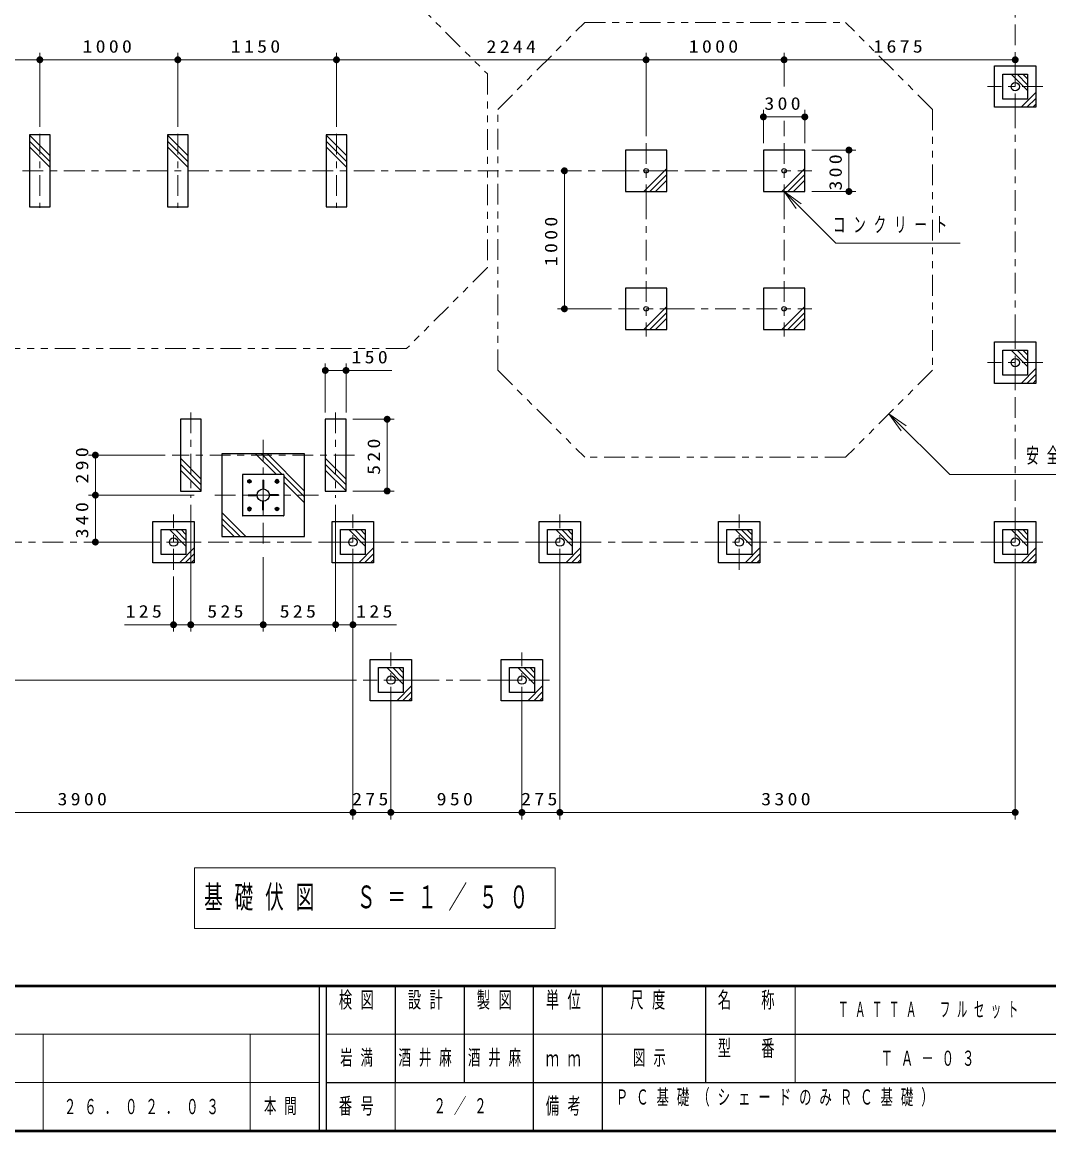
# Model space of a CAD drawing. Units: millimetres on the paper, scale 1:50. Extents: x 35 to 420, y -297 to 267.
# Drawn here: x 133.5 to 282.3, y -297 to -136.3 of the extents above; entities that cross this region are included whole.
import ezdxf

# ---------------------------------------------------------------- set-up
doc = ezdxf.new("R2010")
doc.units = ezdxf.units.MM
doc.linetypes.add('USER2', pattern=[6, 3, -1, 1, -1])
doc.linetypes.add('USER3', pattern=[8, 3, -1, 1, -1, 1, -1])
doc.layers.add('1_50', color=20, linetype='Continuous', lineweight=25)
doc.layers.add('NAKAMURA図枠', color=7, linetype='Continuous', lineweight=13)
doc.layers.add('図面情報', color=7, linetype='Continuous')
doc.styles.add('ＭＳ ゴシック', font='')
doc.styles.get('ＭＳ ゴシック').set_extended_font_data('MS Gothic')

# ---------------------------------------------------------------- blocks, each defined once
blk = doc.blocks.new('filled_dot')
at = {"color": 0, "linetype": 'Continuous', "lineweight": -2, "const_width": 1.25}
blk.add_lwpolyline([(-0.625, 0, 1), (0.625, 0, 1)], format="xyb", close=True, dxfattribs=at)

msp = doc.modelspace()

# ---------------------------------------------------------------- linework, layer by layer
at = {"layer": '1_50', "color": 131, "linetype": 'USER2', "lineweight": 13}
for q in [(277.391, -65.682), (103.391, -211.682)]:
    msp.add_line((277.391, -211.682), q, dxfattribs=at)
at = {"layer": '1_50', "color": 70, "linetype": 'USER3', "lineweight": 13}
for p, q in [((202.391, -148.976), (214.985, -136.381)), ((214.985, -136.381), (252.796, -136.381)), ((265.391, -148.976), (252.796, -136.381)), ((202.391, -186.787), (202.391, -148.976)), ((265.391, -148.976), (265.391, -186.787)), ((202.391, -186.787), (214.985, -199.381)), ((265.391, -186.787), (252.796, -199.381)), ((252.796, -199.381), (214.985, -199.381))]:
    msp.add_line(p, q, dxfattribs=at)
at = {"layer": '1_50', "color": 7, "lineweight": 13}
for p, q in [((136.011, -151.511), (136.011, -140.793)), ((156.011, -151.511), (156.011, -140.793)), ((179.011, -151.511), (179.011, -140.793)), ((223.891, -152.881), (223.891, -140.793)), ((243.891, -145.655), (243.891, -140.793)), ((103.391, -141.793), (136.011, -141.793)), ((136.011, -141.793), (156.011, -141.793)), ((156.011, -141.793), (179.011, -141.793)), ((179.011, -141.793), (223.891, -141.793)), ((223.891, -141.793), (243.891, -141.793)), ((243.891, -141.793), (277.391, -141.793)), ((279.191, -146.258), (276.815, -143.882)), ((279.191, -145.41), (277.664, -143.882)), ((279.191, -144.561), (278.512, -143.882)), ((280.391, -146.535), (278.244, -148.682)), ((280.391, -147.383), (279.093, -148.682)), ((240.891, -153.881), (240.891, -149.068)), ((246.891, -153.881), (246.891, -149.068)), ((280.391, -148.232), (279.941, -148.682)), ((240.891, -150.068), (246.891, -150.068)), ((243.891, -152.881), (243.891, -150.655)), ((137.511, -155.722), (134.511, -152.722)), ((137.511, -156.571), (134.511, -153.571)), ((157.511, -155.722), (154.511, -152.722)), ((157.511, -156.571), (154.511, -153.571)), ((180.511, -155.722), (177.511, -152.722)), ((180.511, -156.571), (177.511, -153.571)), ((137.511, -157.42), (134.511, -154.42)), ((157.511, -157.42), (154.511, -154.42)), ((180.511, -157.42), (177.511, -154.42)), ((247.891, -154.881), (254.286, -154.881)), ((253.286, -154.881), (253.286, -160.881)), ((212.051, -177.881), (212.051, -157.881)), ((223.57, -160.881), (226.891, -157.561)), ((224.419, -160.881), (226.891, -158.409)), ((243.57, -160.881), (246.891, -157.561)), ((244.419, -160.881), (246.891, -158.409)), ((225.267, -160.881), (226.891, -159.258)), ((245.267, -160.881), (246.891, -159.258)), ((245.659, -163.356), (243.891, -160.881)), ((243.891, -160.881), (246.366, -162.649)), ((243.891, -160.881), (246.012, -163.003)), ((247.891, -160.881), (254.286, -160.881)), ((218.891, -177.881), (211.051, -177.881)), ((223.57, -180.881), (226.891, -177.561)), ((243.57, -180.881), (246.891, -177.561)), ((224.419, -180.881), (226.891, -178.409)), ((225.267, -180.881), (226.891, -179.258)), ((244.419, -180.881), (246.891, -178.409)), ((245.267, -180.881), (246.891, -179.258)), ((279.191, -186.258), (276.815, -183.882)), ((279.191, -185.41), (277.664, -183.882)), ((279.191, -184.561), (278.512, -183.882)), ((177.391, -192.882), (177.391, -185.815)), ((180.391, -192.882), (180.391, -185.815)), ((177.391, -186.815), (187.013, -186.815)), ((280.391, -186.535), (278.244, -188.682)), ((280.391, -187.383), (279.093, -188.682)), ((280.391, -188.232), (279.941, -188.682)), ((181.391, -193.882), (187.354, -193.882)), ((186.354, -193.882), (186.354, -204.282)), ((260.861, -195.559), (259.094, -193.084)), ((259.094, -193.084), (261.569, -194.852)), ((259.094, -193.084), (261.215, -195.206)), ((154.195, -199.082), (143.064, -199.082)), ((144.064, -204.882), (144.064, -199.082)), ((167.296, -198.882), (170.296, -201.882)), ((168.144, -198.882), (171.144, -201.882)), ((168.993, -198.882), (174.391, -204.281)), ((156.391, -199.544), (159.391, -202.544)), ((156.391, -200.392), (159.391, -203.392)), ((177.391, -199.544), (180.391, -202.544)), ((177.391, -200.392), (180.391, -203.392)), ((156.391, -201.241), (159.391, -204.241)), ((171.391, -202.129), (174.391, -205.129)), ((177.391, -201.241), (180.391, -204.241)), ((171.391, -202.978), (174.391, -205.978)), ((158.391, -204.882), (143.064, -204.882)), ((144.064, -211.682), (144.064, -204.882)), ((181.391, -204.282), (187.354, -204.282)), ((157.891, -206.282), (157.891, -224.662)), ((178.891, -206.282), (178.891, -224.662)), ((162.391, -207.394), (165.879, -210.882)), ((162.391, -208.243), (165.031, -210.882)), ((157.191, -212.258), (154.815, -209.882)), ((157.191, -211.41), (155.664, -209.882)), ((157.191, -210.561), (156.512, -209.882)), ((162.391, -209.091), (164.182, -210.882)), ((183.191, -212.258), (180.815, -209.882)), ((183.191, -211.41), (181.664, -209.882)), ((183.191, -210.561), (182.512, -209.882)), ((213.191, -212.258), (210.815, -209.882)), ((213.191, -211.41), (211.664, -209.882)), ((213.191, -210.561), (212.512, -209.882)), ((239.191, -212.258), (236.815, -209.882)), ((239.191, -211.41), (237.664, -209.882)), ((239.191, -210.561), (238.512, -209.882)), ((279.191, -212.258), (276.815, -209.882)), ((279.191, -211.41), (277.664, -209.882)), ((279.191, -210.561), (278.512, -209.882)), ((150.391, -211.682), (143.064, -211.682)), ((158.391, -212.535), (156.244, -214.682)), ((158.391, -213.383), (157.093, -214.682)), ((181.391, -212.682), (181.391, -251.861)), ((184.391, -212.535), (182.244, -214.682)), ((184.391, -213.383), (183.093, -214.682)), ((211.391, -212.682), (211.391, -251.861)), ((214.391, -212.535), (212.244, -214.682)), ((214.391, -213.383), (213.093, -214.682)), ((240.391, -212.535), (238.244, -214.682)), ((240.391, -213.383), (239.093, -214.682)), ((277.391, -212.682), (277.391, -251.861)), ((280.391, -212.535), (278.244, -214.682)), ((280.391, -213.383), (279.093, -214.682)), ((158.391, -214.232), (157.941, -214.682)), ((168.391, -213.882), (168.391, -224.662)), ((184.391, -214.232), (183.941, -214.682)), ((214.391, -214.232), (213.941, -214.682)), ((240.391, -214.232), (239.941, -214.682)), ((280.391, -214.232), (279.941, -214.682)), ((155.391, -216.682), (155.391, -224.662)), ((157.891, -223.662), (148.3, -223.662)), ((168.391, -223.662), (157.891, -223.662)), ((178.891, -223.662), (168.391, -223.662)), ((187.73, -223.662), (178.891, -223.662)), ((188.691, -232.258), (186.315, -229.882)), ((188.691, -231.41), (187.164, -229.882)), ((188.691, -230.561), (188.012, -229.882)), ((207.691, -232.258), (205.315, -229.882)), ((207.691, -231.41), (206.164, -229.882)), ((207.691, -230.561), (207.012, -229.882)), ((181.891, -231.682), (80.882, -231.682)), ((186.891, -232.682), (186.891, -251.861)), ((189.891, -232.535), (187.744, -234.682)), ((205.891, -232.682), (205.891, -251.861)), ((208.891, -232.535), (206.744, -234.682)), ((189.891, -233.383), (188.593, -234.682)), ((189.891, -234.232), (189.441, -234.682)), ((208.891, -233.383), (207.593, -234.682)), ((208.891, -234.232), (208.441, -234.682)), ((181.391, -250.861), (103.391, -250.861)), ((186.891, -250.861), (181.391, -250.861)), ((205.891, -250.861), (186.891, -250.861)), ((205.891, -250.861), (211.391, -250.861)), ((277.391, -250.861), (211.391, -250.861)), ((158.416, -258.894), (158.416, -267.694)), ((210.716, -258.894), (158.416, -258.894)), ((210.716, -267.694), (210.716, -258.894)), ((158.416, -267.694), (210.716, -267.694))]:
    msp.add_line(p, q, dxfattribs=at)
at = {"layer": '1_50', "color": 7}
for p, q in [((274.391, -148.682), (274.391, -142.682)), ((274.391, -142.682), (280.391, -142.682)), ((280.391, -142.682), (280.391, -148.682)), ((280.391, -148.682), (274.391, -148.682)), ((226.891, -154.881), (220.891, -154.881)), ((220.891, -154.881), (220.891, -160.881)), ((226.891, -160.881), (226.891, -154.881)), ((246.891, -154.881), (240.891, -154.881)), ((240.891, -154.881), (240.891, -160.881)), ((246.891, -160.881), (246.891, -154.881)), ((220.891, -160.881), (226.891, -160.881)), ((240.891, -160.881), (246.891, -160.881)), ((226.891, -174.881), (220.891, -174.881)), ((220.891, -174.881), (220.891, -180.881)), ((226.891, -180.881), (226.891, -174.881)), ((246.891, -174.881), (240.891, -174.881)), ((240.891, -174.881), (240.891, -180.881)), ((246.891, -180.881), (246.891, -174.881)), ((220.891, -180.881), (226.891, -180.881)), ((240.891, -180.881), (246.891, -180.881)), ((274.391, -188.682), (274.391, -182.682)), ((274.391, -182.682), (280.391, -182.682)), ((280.391, -182.682), (280.391, -188.682)), ((280.391, -188.682), (274.391, -188.682)), ((162.391, -198.882), (162.391, -210.882)), ((174.391, -198.882), (162.391, -198.882)), ((174.391, -210.882), (174.391, -198.882)), ((165.391, -201.942), (165.391, -207.822)), ((171.331, -201.882), (165.451, -201.882)), ((171.391, -201.942), (171.391, -207.822)), ((166.175, -202.757), (166.391, -202.632)), ((166.175, -203.007), (166.175, -202.757)), ((166.391, -203.132), (166.175, -203.007)), ((166.391, -202.632), (166.608, -202.757)), ((166.608, -203.007), (166.391, -203.132)), ((166.608, -202.757), (166.608, -203.007)), ((168.331, -202.691), (168.331, -203.991)), ((168.451, -202.691), (168.331, -202.691)), ((168.451, -202.691), (168.451, -203.991)), ((170.391, -202.632), (170.175, -202.757)), ((170.175, -202.757), (170.175, -203.007)), ((170.175, -203.007), (170.392, -203.132)), ((170.608, -202.757), (170.392, -202.632)), ((170.392, -203.132), (170.608, -203.007)), ((170.608, -203.007), (170.608, -202.757)), ((166.2, -204.942), (166.2, -204.822)), ((166.2, -204.822), (167.5, -204.822)), ((166.2, -204.942), (167.5, -204.942)), ((170.582, -204.822), (169.282, -204.822)), ((170.582, -204.942), (169.282, -204.942)), ((170.582, -204.822), (170.582, -204.942)), ((166.391, -206.632), (166.175, -206.757)), ((166.175, -206.757), (166.175, -207.007)), ((166.175, -207.007), (166.391, -207.132)), ((166.608, -206.757), (166.391, -206.632)), ((166.391, -207.132), (166.608, -207.007)), ((166.608, -207.007), (166.608, -206.757)), ((168.332, -207.073), (168.332, -205.773)), ((168.332, -207.073), (168.452, -207.073)), ((168.452, -207.073), (168.452, -205.773)), ((170.175, -206.757), (170.392, -206.632)), ((170.175, -207.007), (170.175, -206.757)), ((170.391, -207.132), (170.175, -207.007)), ((170.392, -206.632), (170.608, -206.757)), ((170.608, -207.007), (170.392, -207.132)), ((170.608, -206.757), (170.608, -207.007)), ((152.391, -214.682), (152.391, -208.682)), ((152.391, -208.682), (158.391, -208.682)), ((158.391, -208.682), (158.391, -214.682)), ((171.331, -207.882), (165.451, -207.882)), ((178.391, -214.682), (178.391, -208.682)), ((178.391, -208.682), (184.391, -208.682)), ((184.391, -208.682), (184.391, -214.682)), ((208.391, -214.682), (208.391, -208.682)), ((208.391, -208.682), (214.391, -208.682)), ((214.391, -208.682), (214.391, -214.682)), ((234.391, -214.682), (234.391, -208.682)), ((234.391, -208.682), (240.391, -208.682)), ((240.391, -208.682), (240.391, -214.682)), ((274.391, -214.682), (274.391, -208.682)), ((274.391, -208.682), (280.391, -208.682)), ((280.391, -208.682), (280.391, -214.682)), ((162.391, -210.882), (174.391, -210.882)), ((158.391, -214.682), (152.391, -214.682)), ((184.391, -214.682), (178.391, -214.682)), ((214.391, -214.682), (208.391, -214.682)), ((240.391, -214.682), (234.391, -214.682)), ((280.391, -214.682), (274.391, -214.682)), ((183.891, -234.682), (183.891, -228.682)), ((183.891, -228.682), (189.891, -228.682)), ((189.891, -228.682), (189.891, -234.682)), ((202.891, -234.682), (202.891, -228.682)), ((202.891, -228.682), (208.891, -228.682)), ((208.891, -228.682), (208.891, -234.682)), ((189.891, -234.682), (183.891, -234.682)), ((208.891, -234.682), (202.891, -234.682))]:
    msp.add_line(p, q, dxfattribs=at)
at = {"layer": '1_50', "color": 7, "linetype": 'USER2', "lineweight": 13}
for p, q in [((277.391, -149.682), (277.391, -141.682)), ((281.391, -145.682), (273.391, -145.682)), ((223.891, -153.881), (223.891, -161.881)), ((243.891, -153.881), (243.891, -161.881)), ((133.511, -157.881), (239.891, -157.881)), ((219.891, -157.881), (227.891, -157.881)), ((239.891, -157.881), (247.891, -157.881)), ((223.891, -161.881), (223.891, -173.881)), ((243.891, -161.881), (243.891, -173.881)), ((223.891, -173.881), (223.891, -181.881)), ((243.891, -173.881), (243.891, -181.881)), ((219.891, -177.881), (227.891, -177.881)), ((227.891, -177.881), (239.891, -177.881)), ((239.891, -177.881), (247.891, -177.881)), ((277.391, -189.682), (277.391, -181.682)), ((281.391, -185.682), (273.391, -185.682)), ((157.891, -192.882), (157.891, -205.282)), ((178.891, -192.882), (178.891, -205.282)), ((168.391, -196.882), (168.391, -212.882)), ((181.635, -199.082), (155.195, -199.082)), ((176.391, -204.882), (160.391, -204.882)), ((155.391, -215.682), (155.391, -207.682)), ((181.391, -215.682), (181.391, -207.682)), ((211.391, -215.682), (211.391, -207.682)), ((237.391, -215.682), (237.391, -207.682)), ((277.391, -215.682), (277.391, -207.682)), ((159.391, -211.682), (151.391, -211.682)), ((185.391, -211.682), (177.391, -211.682)), ((215.391, -211.682), (207.391, -211.682)), ((241.391, -211.682), (233.391, -211.682)), ((281.391, -211.682), (273.391, -211.682)), ((186.891, -235.682), (186.891, -227.682)), ((205.891, -235.682), (205.891, -227.682)), ((190.891, -231.682), (182.891, -231.682)), ((205.891, -231.682), (186.891, -231.682)), ((209.891, -231.682), (201.891, -231.682))]:
    msp.add_line(p, q, dxfattribs=at)
at = {"layer": '1_50', "color": 2, "linetype": 'USER2', "lineweight": 13}
for p, q in [((136.011, -152.511), (136.011, -163.251)), ((156.011, -152.511), (156.011, -163.251)), ((179.011, -152.511), (179.011, -163.251))]:
    msp.add_line(p, q, dxfattribs=at)
at = {"layer": '1_50', "color": 70, "linetype": 'USER3', "lineweight": 13}
msp.add_lwpolyline([(189.175, -132.131), (200.891, -143.847), (200.891, -171.916), (189.175, -183.631), (126.227, -183.631), (114.511, -171.916), (114.511, -143.847), (126.227, -132.131)], close=True, dxfattribs=at)
at = {"layer": '1_50', "color": 7}
for points in [[(275.591, -143.882), (279.191, -143.882), (279.191, -147.482), (275.591, -147.482)], [(134.511, -163.081), (137.511, -163.081), (137.511, -152.681), (134.511, -152.681)], [(154.511, -163.081), (157.511, -163.081), (157.511, -152.681), (154.511, -152.681)], [(177.511, -163.081), (180.511, -163.081), (180.511, -152.681), (177.511, -152.681)], [(275.591, -183.882), (279.191, -183.882), (279.191, -187.482), (275.591, -187.482)], [(159.391, -193.882), (156.391, -193.882), (156.391, -204.282), (159.391, -204.282)], [(180.391, -193.882), (177.391, -193.882), (177.391, -204.282), (180.391, -204.282)], [(153.591, -209.882), (157.191, -209.882), (157.191, -213.482), (153.591, -213.482)], [(179.591, -209.882), (183.191, -209.882), (183.191, -213.482), (179.591, -213.482)], [(209.591, -209.882), (213.191, -209.882), (213.191, -213.482), (209.591, -213.482)], [(235.591, -209.882), (239.191, -209.882), (239.191, -213.482), (235.591, -213.482)], [(275.591, -209.882), (279.191, -209.882), (279.191, -213.482), (275.591, -213.482)], [(185.091, -229.882), (188.691, -229.882), (188.691, -233.482), (185.091, -233.482)], [(204.091, -229.882), (207.691, -229.882), (207.691, -233.482), (204.091, -233.482)]]:
    msp.add_lwpolyline(points, close=True, dxfattribs=at)
at = {"layer": '1_50', "color": 7, "lineweight": 13}
for points in [[(243.891, -160.881), (251.4, -168.39), (269.4, -168.39)], [(259.094, -193.084), (267.895, -201.886), (300.433, -201.886)]]:
    msp.add_lwpolyline(points, dxfattribs=at)
at = {"layer": '1_50', "color": 7}
for centre, radius in [((277.391, -145.682), 0.605), ((223.891, -157.881), 0.318), ((243.891, -157.881), 0.318), ((223.891, -177.881), 0.318), ((243.891, -177.881), 0.318), ((277.391, -185.682), 0.605), ((166.391, -202.882), 0.25), ((166.391, -202.882), 0.127), ((168.391, -204.882), 0.891), ((170.392, -202.882), 0.25), ((170.392, -202.882), 0.127), ((166.391, -206.882), 0.25), ((166.391, -206.882), 0.127), ((170.392, -206.882), 0.25), ((170.392, -206.882), 0.127), ((155.391, -211.682), 0.605), ((181.391, -211.682), 0.605), ((211.391, -211.682), 0.605), ((237.391, -211.682), 0.605), ((277.391, -211.682), 0.605), ((186.891, -231.682), 0.605), ((205.891, -231.682), 0.605)]:
    msp.add_circle(centre, radius, dxfattribs=at)
for centre, start, end in [((165.451, -201.942), 89.99998, 180.00003), ((171.331, -201.942), 359.99998, 89.99996), ((165.451, -207.822), 179.99997, 270.00002), ((171.331, -207.822), 270.00004, 0.00002)]:
    msp.add_arc(centre, 0.06, start, end, dxfattribs=at)
at = {"layer": 'NAKAMURA図枠', "lineweight": 50}
for p, q in [((35, -276), (420, -276)), ((35, -297), (420, -297))]:
    msp.add_line(p, q, dxfattribs=at)
at = {"layer": 'NAKAMURA図枠', "color": 211, "lineweight": 25}
for p, q in [((176.5, -276), (176.5, -297)), ((177.5, -276), (177.5, -297)), ((187.5, -276), (187.5, -290)), ((197.5, -276), (197.5, -290)), ((207.5, -276), (207.5, -297)), ((217.5, -276), (217.5, -290)), ((232.5, -276), (232.5, -290)), ((232.5, -283), (350, -283)), ((177.5, -290), (420, -290))]:
    msp.add_line(p, q, dxfattribs=at)
at = {"layer": 'NAKAMURA図枠'}
for p, q in [((245.5, -276), (245.5, -290)), ((35, -283), (176.5, -283)), ((136.5, -283), (136.5, -297)), ((166.5, -283), (166.5, -297)), ((177.5, -283), (232.5, -283)), ((35, -290), (176.5, -290)), ((187.5, -290), (187.5, -297))]:
    msp.add_line(p, q, dxfattribs=at)
at = {"layer": 'NAKAMURA図枠', "lineweight": 25}
msp.add_line((217.5, -290), (217.5, -297), dxfattribs=at)

# ---------------------------------------------------------------- block references
at = {"layer": '1_50', "color": 7, "lineweight": 13, "xscale": 0.4, "yscale": 0.4}
for p, rotation in [((136.011, -141.793), 180), ((156.011, -141.793), 180), ((179.011, -141.793), 180), ((223.891, -141.793), 180), ((243.891, -141.793), 180), ((277.391, -141.793), 180), ((246.891, -150.068), 180), ((253.286, -154.881), 270), ((212.051, -157.881), 270), ((253.286, -160.881), 90), ((212.051, -177.881), 90), ((180.391, -186.815), 180), ((186.354, -193.882), 270), ((144.064, -199.082), 270), ((186.354, -204.282), 90), ((144.064, -204.882), 270), ((144.064, -204.882), 90), ((144.064, -211.682), 90), ((157.891, -223.662), 180), ((168.391, -223.662), 180), ((178.891, -223.662), 180), ((181.391, -223.662), 180), ((181.391, -250.861), 180), ((186.891, -250.861), 180), ((205.891, -250.861), 180), ((211.391, -250.861), 180), ((277.391, -250.861), 180)]:
    msp.add_blockref('filled_dot', p, dxfattribs=dict(at, rotation=rotation))
for p in [(136.011, -141.793), (156.011, -141.793), (179.011, -141.793), (223.891, -141.793), (243.891, -141.793), (240.891, -150.068), (177.391, -186.815), (155.391, -223.662), (157.891, -223.662), (168.391, -223.662), (178.891, -223.662), (181.391, -250.861), (186.891, -250.861), (205.891, -250.861), (211.391, -250.861)]:
    msp.add_blockref('filled_dot', p, dxfattribs=at)

# ---------------------------------------------------------------- texts
at = {"layer": '1_50', "color": 7, "style": 'ＭＳ ゴシック'}
for s, insert, char_height, attachment_point in [('\\T1.33;\\W1.15;1000', (146.011, -140.793), 1.833, 8), ('\\T1.33;\\W1.15;1150', (167.511, -140.793), 1.833, 8), ('\\T1.33;\\W1.15;2244', (204.574, -140.793), 1.833, 8), ('\\T1.33;\\W1.15;1000', (233.891, -140.793), 1.833, 8), ('\\T1.33;\\W1.15;1675', (260.641, -140.793), 1.833, 8), ('\\T1.33;\\W1.15;300', (243.891, -149.068), 1.833, 8), ('\\T1.64;\\W0.6;コンクリート', (250.983, -165.74), 2.199, 4), ('\\T1.33;\\W1.15;150', (184.045, -185.815), 1.833, 8), ('\\T1.64;\\W0.6;安全領域を示す', (279.017, -199.236), 2.199, 4), ('\\T1.33;\\W1.15;125', (151.3, -222.662), 1.833, 8), ('\\T1.33;\\W1.15;525', (163.141, -222.662), 1.833, 8), ('\\T1.33;\\W1.15;525', (173.641, -222.662), 1.833, 8), ('\\T1.33;\\W1.15;125', (184.73, -222.662), 1.833, 8), ('\\T1.33;\\W1.15;3900', (142.391, -249.861), 1.833, 8), ('\\T1.33;\\W1.15;275', (184.141, -249.861), 1.833, 8), ('\\T1.33;\\W1.15;950', (196.391, -249.861), 1.833, 8), ('\\T1.33;\\W1.15;275', (208.641, -249.861), 1.833, 8), ('\\T1.33;\\W1.15;3300', (244.391, -249.861), 1.833, 8), ('\\T1.64;\\W0.6;基礎伏図\u3000Ｓ＝１／５０', (159.816, -263.294), 3.299, 4)]:
    msp.add_mtext(s, dxfattribs=dict(at, insert=insert, char_height=char_height, attachment_point=attachment_point))
at = {"layer": '1_50', "color": 7, "char_height": 1.833, "attachment_point": 8, "rotation": 90, "style": 'ＭＳ ゴシック'}
for s, insert in [('\\T1.33;\\W1.15;300', (252.286, -157.881)), ('\\T1.33;\\W1.15;1000', (211.051, -167.881)), ('\\T1.33;\\W1.15;520', (185.354, -199.082)), ('\\T1.33;\\W1.15;290', (143.064, -200.339)), ('\\T1.33;\\W1.15;340', (143.064, -208.282))]:
    msp.add_mtext(s, dxfattribs=dict(at, insert=insert))
at = {"layer": 'NAKAMURA図枠', "color": 4, "char_height": 2.346, "style": 'ＭＳ ゴシック'}
for s, insert, attachment_point in [('\\T1.64;\\W0.6;検図', (182.5, -276.833), 2), ('\\T1.64;\\W0.6;設計', (192.5, -276.833), 2), ('\\T1.64;\\W0.6;製図', (202.5, -276.833), 2), ('\\T1.64;\\W0.6;単位', (212.5, -276.833), 2), ('\\T1.64;\\W0.6;尺度', (224.75, -276.833), 2), ('\\T1.64;\\W0.6;名\u3000称', (239, -276.833), 2), ('\\T1.64;\\W0.6;型\u3000番', (239, -283.833), 2), ('\\T1.64;\\W0.6;ｍｍ', (212.5, -286.5), 5), ('\\T1.64;\\W0.6;番号', (182.5, -293.5), 5), ('\\T1.64;\\W0.6;備考', (212.5, -293.5), 5)]:
    msp.add_mtext(s, dxfattribs=dict(at, insert=insert, attachment_point=attachment_point))
at = {"layer": '図面情報', "char_height": 2.199, "style": 'ＭＳ ゴシック'}
for s, insert, attachment_point in [('\\T1.64;\\W0.5;ＴＡＴＴＡ\u3000フルセット', (265.25, -279.5), 5), ('\\T1.64;\\W0.6;岩満', (182.5, -286.5), 5), ('\\T1.64;\\W0.6;酒井麻', (188, -286.5), 4), ('\\T1.64;\\W0.6;酒井麻', (202.5, -286.5), 5), ('\\T1.64;\\W0.6;図示', (222, -286.5), 4), ('\\T1.64;\\W0.6;ＴＡ－０３', (265.25, -286.5), 5), ('\\T1.64;\\W0.6;ＰＣ基礎（シェードのみＲＣ基礎）', (219.5, -291), 1), ('\\T1.64;\\W0.6;２６．０２．０３', (139.5, -293.5), 4), ('\\T1.64;\\W0.6;本間', (168.5, -293.5), 4), ('\\T1.64;\\W0.6;２／２', (197.5, -293.5), 5)]:
    msp.add_mtext(s, dxfattribs=dict(at, insert=insert, attachment_point=attachment_point))

doc.saveas('drawing.dxf')
